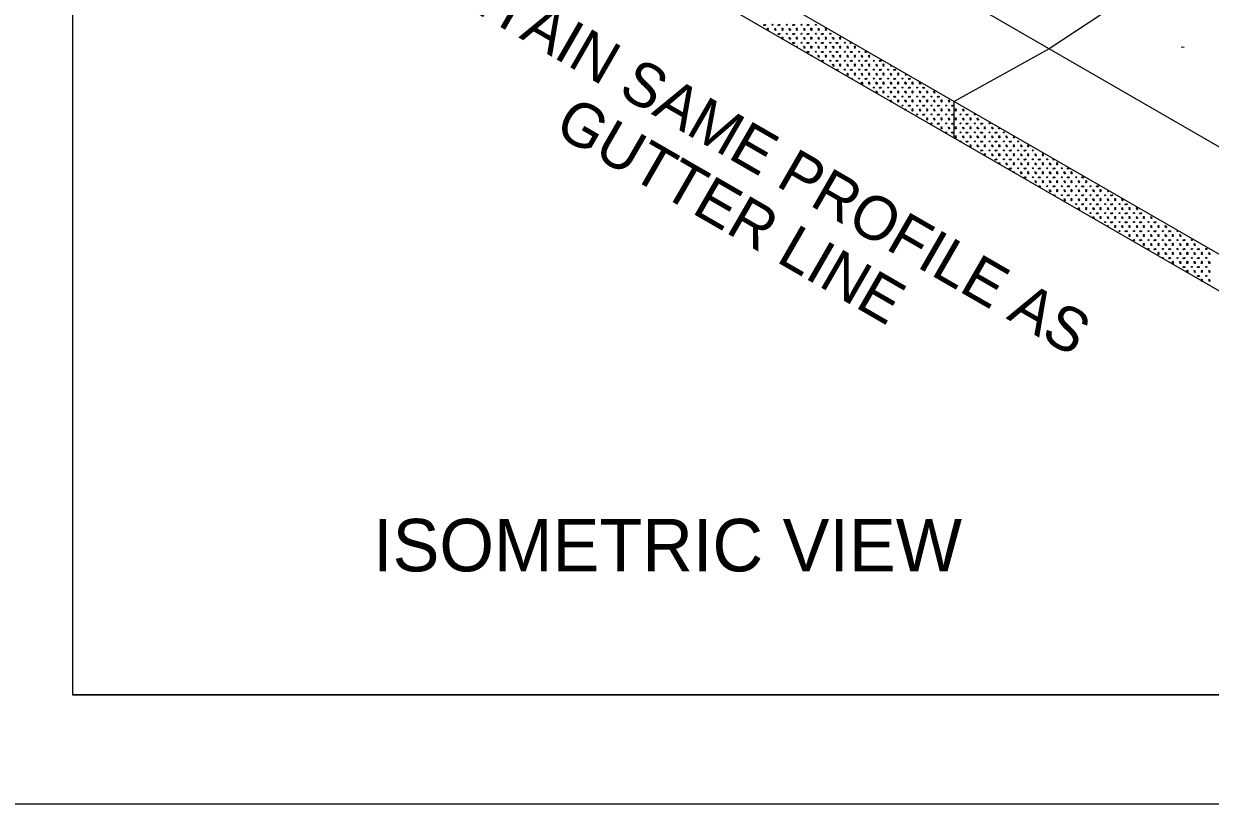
# Model space of a CAD drawing. Extents: x 997.6 to 1036.8, y 998.9 to 1022.8.
# Drawn here: x 1006.78 to 1012.2, y 1000 to 1003.57 of the extents above; entities that cross this region are included whole.
import ezdxf

# ---------------------------------------------------------------- set-up
doc = ezdxf.new("R2010")
doc.units = 0
for name, color, linetype in [('Level 1', 7, 'Continuous'), ('Level 10', 7, 'Continuous'), ('Level 11', 7, 'Continuous'), ('Level 14', 7, 'Continuous'), ('Level 2', 7, 'Continuous')]:
    doc.layers.add(name, color=color, linetype=linetype)

msp = doc.modelspace()

# ---------------------------------------------------------------- linework, layer by layer
at = {"layer": 'Level 1'}
for p, q in [((1014.2788, 1005.3085), (1011.4642, 1003.4549)), ((1014.8178, 1001.5187), (1008.4331, 1005.2049)), ((1014.3848, 1001.2769), (1008, 1004.9631)), ((1014.3848, 1001.1103), (1008, 1004.7965)), ((1011.4642, 1003.4549), (1011.0312, 1003.2131)), ((1012.0687, 1003.4639), (1012.0814, 1003.4614)), ((1011.0312, 1003.0465), (1011.0312, 1003.2131))]:
    msp.add_line(p, q, dxfattribs=at)
for centre in [(1010.1619, 1003.563), (1010.1664, 1003.5635), (1010.1793, 1003.5468), (1010.1793, 1003.541), (1010.2001, 1003.5641), (1010.2124, 1003.5456), (1010.2141, 1003.541), (1010.2281, 1003.563), (1010.2326, 1003.5635), (1010.2454, 1003.5468), (1010.2454, 1003.541), (1010.2662, 1003.5641), (1010.2785, 1003.5456), (1010.2802, 1003.541), (1010.2942, 1003.563), (1010.2987, 1003.5635), (1010.3116, 1003.5468), (1010.3116, 1003.541), (1010.3323, 1003.5641), (1010.3446, 1003.5456), (1010.3463, 1003.541), (1010.3603, 1003.563), (1010.3648, 1003.5635), (1010.3777, 1003.5468), (1010.3777, 1003.541), (1010.3984, 1003.5641), (1010.4107, 1003.5456), (1010.4124, 1003.541), (1010.4438, 1003.5468), (1010.4438, 1003.541), (1010.2281, 1003.522), (1010.2326, 1003.5225), (1010.2454, 1003.5058), (1010.2454, 1003.5), (1010.2662, 1003.5231), (1010.2785, 1003.5046), (1010.2802, 1003.5), (1010.2942, 1003.522), (1010.2942, 1003.481), (1010.2987, 1003.5225), (1010.2987, 1003.4815), (1010.3116, 1003.5058), (1010.3116, 1003.5), (1010.3323, 1003.5231), (1010.3323, 1003.4821), (1010.3446, 1003.5046), (1010.3463, 1003.5), (1010.3603, 1003.522), (1010.3603, 1003.481), (1010.3648, 1003.5225), (1010.3648, 1003.4815), (1010.3777, 1003.5058), (1010.3777, 1003.5), (1010.3984, 1003.5231), (1010.3984, 1003.4821), (1010.4107, 1003.5046), (1010.4124, 1003.5), (1010.4264, 1003.522), (1010.4264, 1003.481), (1010.4309, 1003.5225), (1010.4309, 1003.4815), (1010.4438, 1003.5058), (1010.4438, 1003.5), (1010.4645, 1003.5231), (1010.4645, 1003.4821), (1010.4768, 1003.5046), (1010.4785, 1003.5), (1010.4925, 1003.481), (1010.497, 1003.4815), (1010.5099, 1003.5058), (1010.5099, 1003.5), (1010.5306, 1003.4821), (1010.5586, 1003.481), (1010.3116, 1003.4648), (1010.3446, 1003.4636), (1010.3463, 1003.459), (1010.3603, 1003.44), (1010.3648, 1003.4405), (1010.3777, 1003.4648), (1010.3777, 1003.459), (1010.3777, 1003.4238), (1010.3984, 1003.4411), (1010.4107, 1003.4636), (1010.4107, 1003.4226), (1010.4124, 1003.459), (1010.4264, 1003.44), (1010.4309, 1003.4405), (1010.4438, 1003.4648), (1010.4438, 1003.459), (1010.4438, 1003.4238), (1010.4645, 1003.4411), (1010.4768, 1003.4636), (1010.4768, 1003.4226), (1010.4785, 1003.459), (1010.4925, 1003.44), (1010.497, 1003.4405), (1010.5099, 1003.4648), (1010.5099, 1003.459), (1010.5099, 1003.4238), (1010.5306, 1003.4411), (1010.5429, 1003.4636), (1010.5429, 1003.4226), (1010.5446, 1003.459), (1010.5586, 1003.44), (1010.5631, 1003.4405), (1010.576, 1003.4648), (1010.576, 1003.459), (1010.576, 1003.4238), (1010.5967, 1003.4411), (1010.6091, 1003.4226), (1010.6247, 1003.44), (1010.6292, 1003.4405), (1010.6421, 1003.4238), (1010.4124, 1003.418), (1010.4264, 1003.399), (1010.4309, 1003.3995), (1010.4438, 1003.418), (1010.4645, 1003.4001), (1010.4768, 1003.3816), (1010.4785, 1003.418), (1010.4785, 1003.377), (1010.4925, 1003.399), (1010.497, 1003.3995), (1010.5099, 1003.418), (1010.5099, 1003.3828), (1010.5099, 1003.377), (1010.5306, 1003.4001), (1010.5429, 1003.3816), (1010.5446, 1003.418), (1010.5446, 1003.377), (1010.5586, 1003.399), (1010.5631, 1003.3995), (1010.576, 1003.418), (1010.576, 1003.3828), (1010.576, 1003.377), (1010.5967, 1003.4001), (1010.6091, 1003.3816), (1010.6107, 1003.418), (1010.6107, 1003.377), (1010.6247, 1003.399), (1010.6292, 1003.3995), (1010.6421, 1003.418), (1010.6421, 1003.3828), (1010.6421, 1003.377), (1010.6628, 1003.4001), (1010.6752, 1003.3816), (1010.6768, 1003.377), (1010.6908, 1003.399), (1010.6953, 1003.3995), (1010.7082, 1003.3828), (1010.7082, 1003.377), (1010.7429, 1003.377), (1010.4925, 1003.358), (1010.497, 1003.3585), (1010.5306, 1003.3591), (1010.5429, 1003.3406), (1010.5446, 1003.336), (1010.5586, 1003.358), (1010.5631, 1003.3585), (1010.5631, 1003.3175), (1010.576, 1003.3418), (1010.576, 1003.336), (1010.5967, 1003.3591), (1010.5967, 1003.3181), (1010.6091, 1003.3406), (1010.6107, 1003.336), (1010.6247, 1003.358), (1010.6247, 1003.317), (1010.6292, 1003.3585), (1010.6292, 1003.3175), (1010.6421, 1003.3418), (1010.6421, 1003.336), (1010.6628, 1003.3591), (1010.6628, 1003.3181), (1010.6752, 1003.3406), (1010.6768, 1003.336), (1010.6908, 1003.358), (1010.6908, 1003.317), (1010.6953, 1003.3585), (1010.6953, 1003.3175), (1010.7082, 1003.3418), (1010.7082, 1003.336), (1010.7289, 1003.3591), (1010.7289, 1003.3181), (1010.7413, 1003.3406), (1010.7429, 1003.336), (1010.7569, 1003.358), (1010.7569, 1003.317), (1010.7614, 1003.3585), (1010.7614, 1003.3175), (1010.7743, 1003.3418), (1010.7743, 1003.336), (1010.7951, 1003.3181), (1010.8091, 1003.336), (1010.8231, 1003.317), (1010.8276, 1003.3175), (1010.6091, 1003.2996), (1010.6107, 1003.295), (1010.6421, 1003.3008), (1010.6421, 1003.295), (1010.6628, 1003.2771), (1010.6752, 1003.2996), (1010.6752, 1003.2586), (1010.6768, 1003.295), (1010.6908, 1003.276), (1010.6953, 1003.2765), (1010.7082, 1003.3008), (1010.7082, 1003.295), (1010.7082, 1003.2598), (1010.7289, 1003.2771), (1010.7413, 1003.2996), (1010.7413, 1003.2586), (1010.7429, 1003.295), (1010.7569, 1003.276), (1010.7614, 1003.2765), (1010.7743, 1003.3008), (1010.7743, 1003.295), (1010.7743, 1003.2598), (1010.7951, 1003.2771), (1010.8074, 1003.2996), (1010.8074, 1003.2586), (1010.8091, 1003.295), (1010.8231, 1003.276), (1010.8276, 1003.2765), (1010.8404, 1003.3008), (1010.8404, 1003.295), (1010.8404, 1003.2598), (1010.8612, 1003.2771), (1010.8735, 1003.2996), (1010.8735, 1003.2586), (1010.8752, 1003.295), (1010.8892, 1003.276), (1010.8937, 1003.2765), (1010.9066, 1003.2598), (1010.9396, 1003.2586), (1010.6768, 1003.254), (1010.7082, 1003.254), (1010.7289, 1003.2361), (1010.7413, 1003.2176), (1010.7429, 1003.254), (1010.7429, 1003.213), (1010.7569, 1003.235), (1010.7614, 1003.2355), (1010.7743, 1003.254), (1010.7743, 1003.2188), (1010.7743, 1003.213), (1010.7951, 1003.2361), (1010.8074, 1003.2176), (1010.8091, 1003.254), (1010.8091, 1003.213), (1010.8231, 1003.235), (1010.8276, 1003.2355), (1010.8404, 1003.254), (1010.8404, 1003.2188), (1010.8404, 1003.213), (1010.8612, 1003.2361), (1010.8735, 1003.2176), (1010.8752, 1003.254), (1010.8752, 1003.213), (1010.8892, 1003.235), (1010.8937, 1003.2355), (1010.9066, 1003.254), (1010.9066, 1003.2188), (1010.9066, 1003.213), (1010.9273, 1003.2361), (1010.9396, 1003.2176), (1010.9413, 1003.254), (1010.9413, 1003.213), (1010.9553, 1003.235), (1010.9598, 1003.2355), (1010.9727, 1003.2188), (1010.9727, 1003.213), (1011.0057, 1003.2176), (1011.0074, 1003.213), (1010.7951, 1003.1951), (1010.8074, 1003.1766), (1010.8231, 1003.194), (1010.8276, 1003.1945), (1010.8404, 1003.1778), (1010.8404, 1003.172), (1010.8612, 1003.1951), (1010.8612, 1003.1541), (1010.8735, 1003.1766), (1010.8752, 1003.172), (1010.8892, 1003.194), (1010.8892, 1003.153), (1010.8937, 1003.1945), (1010.8937, 1003.1535), (1010.9066, 1003.1778), (1010.9066, 1003.172), (1010.9273, 1003.1951), (1010.9273, 1003.1541), (1010.9396, 1003.1766), (1010.9413, 1003.172), (1010.9553, 1003.194), (1010.9553, 1003.153), (1010.9598, 1003.1945), (1010.9598, 1003.1535), (1010.9727, 1003.1778), (1010.9727, 1003.172), (1010.9934, 1003.1951), (1010.9934, 1003.1541), (1011.0057, 1003.1766), (1011.0074, 1003.172), (1011.0214, 1003.194), (1011.0214, 1003.153), (1011.0259, 1003.1945), (1011.0259, 1003.1535), (1011.0388, 1003.1778), (1011.0388, 1003.172), (1011.0595, 1003.1541), (1011.0718, 1003.1766), (1011.0735, 1003.172), (1011.0875, 1003.153), (1011.092, 1003.1535), (1011.1256, 1003.1541), (1010.9066, 1003.1368), (1010.9066, 1003.131), (1010.9273, 1003.1131), (1010.9396, 1003.1356), (1010.9413, 1003.131), (1010.9553, 1003.112), (1010.9598, 1003.1125), (1010.9727, 1003.1368), (1010.9727, 1003.131), (1010.9727, 1003.0958), (1010.9934, 1003.1131), (1011.0057, 1003.1356), (1011.0074, 1003.131), (1011.0214, 1003.112), (1011.0259, 1003.1125), (1011.0388, 1003.1368), (1011.0388, 1003.131), (1011.0388, 1003.0958), (1011.0595, 1003.1131), (1011.0718, 1003.1356), (1011.0735, 1003.131), (1011.0875, 1003.112), (1011.092, 1003.1125), (1011.1049, 1003.1368), (1011.1049, 1003.131), (1011.1049, 1003.0958), (1011.1256, 1003.1131), (1011.1379, 1003.1356), (1011.1396, 1003.131), (1011.1536, 1003.112), (1011.1581, 1003.1125), (1011.171, 1003.0958), (1011.1917, 1003.1131), (1010.9727, 1003.09), (1010.9934, 1003.0721), (1011.0057, 1003.0946), (1011.0074, 1003.09), (1011.0214, 1003.071), (1011.0259, 1003.0715), (1011.0388, 1003.09), (1011.0388, 1003.0548), (1011.0388, 1003.049), (1011.0595, 1003.0721), (1011.0718, 1003.0946), (1011.0718, 1003.0536), (1011.0735, 1003.09), (1011.0735, 1003.049), (1011.0875, 1003.071), (1011.092, 1003.0715), (1011.1049, 1003.09), (1011.1049, 1003.0548), (1011.1049, 1003.049), (1011.1256, 1003.0721), (1011.1379, 1003.0946), (1011.1379, 1003.0536), (1011.1396, 1003.09), (1011.1396, 1003.049), (1011.1536, 1003.071), (1011.1581, 1003.0715), (1011.171, 1003.09), (1011.171, 1003.0548), (1011.171, 1003.049), (1011.1917, 1003.0721), (1011.2041, 1003.0946), (1011.2041, 1003.0536), (1011.2057, 1003.09), (1011.2057, 1003.049), (1011.2197, 1003.071), (1011.2242, 1003.0715), (1011.2371, 1003.09), (1011.2371, 1003.0548), (1011.2371, 1003.049), (1011.2578, 1003.0721), (1011.2702, 1003.0536), (1011.2718, 1003.049), (1011.3032, 1003.049), (1011.0595, 1003.0311), (1011.0875, 1003.03), (1011.092, 1003.0305), (1011.1049, 1003.0138), (1011.1049, 1003.008), (1011.1256, 1003.0311), (1011.1379, 1003.0126), (1011.1396, 1003.008), (1011.1536, 1003.03), (1011.1536, 1002.989), (1011.1581, 1003.0305), (1011.1581, 1002.9895), (1011.171, 1003.0138), (1011.171, 1003.008), (1011.1917, 1003.0311), (1011.1917, 1002.9901), (1011.2041, 1003.0126), (1011.2057, 1003.008), (1011.2197, 1003.03), (1011.2197, 1002.989), (1011.2242, 1003.0305), (1011.2242, 1002.9895), (1011.2371, 1003.0138), (1011.2371, 1003.008), (1011.2578, 1003.0311), (1011.2578, 1002.9901), (1011.2702, 1003.0126), (1011.2718, 1003.008), (1011.2858, 1003.03), (1011.2858, 1002.989), (1011.2903, 1003.0305), (1011.2903, 1002.9895), (1011.3032, 1003.0138), (1011.3032, 1003.008), (1011.3239, 1003.0311), (1011.3239, 1002.9901), (1011.3363, 1003.0126), (1011.3379, 1003.008), (1011.3519, 1002.989), (1011.3564, 1002.9895), (1011.3693, 1003.0138), (1011.3693, 1003.008), (1011.3901, 1002.9901), (1011.171, 1002.9728), (1011.171, 1002.967), (1011.2041, 1002.9716), (1011.2057, 1002.967), (1011.2197, 1002.948), (1011.2242, 1002.9485), (1011.2371, 1002.9728), (1011.2371, 1002.967), (1011.2578, 1002.9491), (1011.2702, 1002.9716), (1011.2718, 1002.967), (1011.2858, 1002.948), (1011.2903, 1002.9485), (1011.3032, 1002.9728), (1011.3032, 1002.967), (1011.3239, 1002.9491), (1011.3363, 1002.9716), (1011.3379, 1002.967), (1011.3519, 1002.948), (1011.3564, 1002.9485), (1011.3693, 1002.9728), (1011.3693, 1002.967), (1011.3901, 1002.9491), (1011.4024, 1002.9716), (1011.4041, 1002.967), (1011.4181, 1002.948), (1011.4226, 1002.9485), (1011.4354, 1002.9728), (1011.4354, 1002.967), (1011.4562, 1002.9491), (1011.4842, 1002.948), (1011.2371, 1002.9318), (1011.2702, 1002.9306), (1011.2718, 1002.926), (1011.2858, 1002.907), (1011.2903, 1002.9075), (1011.3032, 1002.9318), (1011.3032, 1002.926), (1011.3032, 1002.8908), (1011.3239, 1002.9081), (1011.3363, 1002.9306), (1011.3363, 1002.8896), (1011.3379, 1002.926), (1011.3379, 1002.885), (1011.3519, 1002.907), (1011.3564, 1002.9075), (1011.3693, 1002.9318), (1011.3693, 1002.926), (1011.3693, 1002.8908), (1011.3693, 1002.885), (1011.3901, 1002.9081), (1011.4024, 1002.9306), (1011.4024, 1002.8896), (1011.4041, 1002.926), (1011.4041, 1002.885), (1011.4181, 1002.907), (1011.4226, 1002.9075), (1011.4354, 1002.9318), (1011.4354, 1002.926), (1011.4354, 1002.8908), (1011.4354, 1002.885), (1011.4562, 1002.9081), (1011.4685, 1002.9306), (1011.4685, 1002.8896), (1011.4702, 1002.926), (1011.4702, 1002.885), (1011.4842, 1002.907), (1011.4887, 1002.9075), (1011.5016, 1002.9318), (1011.5016, 1002.926), (1011.5016, 1002.8908), (1011.5016, 1002.885), (1011.5223, 1002.9081), (1011.5346, 1002.8896), (1011.5363, 1002.885), (1011.5503, 1002.907), (1011.5548, 1002.9075), (1011.5677, 1002.8908), (1011.5677, 1002.885), (1011.3519, 1002.866), (1011.3564, 1002.8665), (1011.3901, 1002.8671), (1011.4024, 1002.8486), (1011.4041, 1002.844), (1011.4181, 1002.866), (1011.4181, 1002.825), (1011.4226, 1002.8665), (1011.4226, 1002.8255), (1011.4354, 1002.8498), (1011.4354, 1002.844), (1011.4562, 1002.8671), (1011.4562, 1002.8261), (1011.4685, 1002.8486), (1011.4702, 1002.844), (1011.4842, 1002.866), (1011.4842, 1002.825), (1011.4887, 1002.8665), (1011.4887, 1002.8255), (1011.5016, 1002.8498), (1011.5016, 1002.844), (1011.5223, 1002.8671), (1011.5223, 1002.8261), (1011.5346, 1002.8486), (1011.5363, 1002.844), (1011.5503, 1002.866), (1011.5503, 1002.825), (1011.5548, 1002.8665), (1011.5548, 1002.8255), (1011.5677, 1002.8498), (1011.5677, 1002.844), (1011.5884, 1002.8671), (1011.5884, 1002.8261), (1011.6007, 1002.8486), (1011.6024, 1002.844), (1011.6164, 1002.866), (1011.6164, 1002.825), (1011.6209, 1002.8665), (1011.6209, 1002.8255), (1011.6338, 1002.8498), (1011.6338, 1002.844), (1011.6545, 1002.8261), (1011.6825, 1002.825), (1011.687, 1002.8255), (1011.4685, 1002.8076), (1011.4702, 1002.803), (1011.4887, 1002.7845), (1011.5016, 1002.8088), (1011.5016, 1002.803), (1011.5223, 1002.7851), (1011.5346, 1002.8076), (1011.5363, 1002.803), (1011.5503, 1002.784), (1011.5548, 1002.7845), (1011.5677, 1002.8088), (1011.5677, 1002.803), (1011.5884, 1002.7851), (1011.6007, 1002.8076), (1011.6024, 1002.803), (1011.6164, 1002.784), (1011.6209, 1002.7845), (1011.6338, 1002.8088), (1011.6338, 1002.803), (1011.6545, 1002.7851), (1011.6668, 1002.8076), (1011.6685, 1002.803), (1011.6825, 1002.784), (1011.687, 1002.7845), (1011.6999, 1002.8088), (1011.6999, 1002.803), (1011.7206, 1002.7851), (1011.7346, 1002.803), (1011.7486, 1002.784), (1011.7531, 1002.7845), (1011.5346, 1002.7666), (1011.5363, 1002.762), (1011.5677, 1002.7678), (1011.5677, 1002.762), (1011.5884, 1002.7441), (1011.6007, 1002.7666), (1011.6007, 1002.7256), (1011.6024, 1002.762), (1011.6024, 1002.721), (1011.6164, 1002.743), (1011.6209, 1002.7435), (1011.6338, 1002.7678), (1011.6338, 1002.762), (1011.6338, 1002.7268), (1011.6338, 1002.721), (1011.6545, 1002.7441), (1011.6668, 1002.7666), (1011.6668, 1002.7256), (1011.6685, 1002.762), (1011.6685, 1002.721), (1011.6825, 1002.743), (1011.687, 1002.7435), (1011.6999, 1002.7678), (1011.6999, 1002.762), (1011.6999, 1002.7268), (1011.6999, 1002.721), (1011.7206, 1002.7441), (1011.7329, 1002.7666), (1011.7329, 1002.7256), (1011.7346, 1002.762), (1011.7346, 1002.721), (1011.7486, 1002.743), (1011.7531, 1002.7435), (1011.766, 1002.7678), (1011.766, 1002.762), (1011.766, 1002.7268), (1011.766, 1002.721), (1011.7867, 1002.7441), (1011.7991, 1002.7666), (1011.7991, 1002.7256), (1011.8007, 1002.762), (1011.8007, 1002.721), (1011.8147, 1002.743), (1011.8192, 1002.7435), (1011.8321, 1002.7268), (1011.8321, 1002.721), (1011.8652, 1002.7256), (1011.8668, 1002.721), (1011.6545, 1002.7031), (1011.6668, 1002.6846), (1011.6685, 1002.68), (1011.6825, 1002.702), (1011.687, 1002.7025), (1011.6999, 1002.6858), (1011.6999, 1002.68), (1011.7206, 1002.7031), (1011.7206, 1002.6621), (1011.7329, 1002.6846), (1011.7346, 1002.68), (1011.7486, 1002.702), (1011.7531, 1002.7025), (1011.7531, 1002.6615), (1011.766, 1002.6858), (1011.766, 1002.68), (1011.7867, 1002.7031), (1011.7867, 1002.6621), (1011.7991, 1002.6846), (1011.8007, 1002.68), (1011.8147, 1002.702), (1011.8192, 1002.7025), (1011.8192, 1002.6615), (1011.8321, 1002.6858), (1011.8321, 1002.68), (1011.8528, 1002.7031), (1011.8528, 1002.6621), (1011.8652, 1002.6846), (1011.8668, 1002.68), (1011.8808, 1002.702), (1011.8853, 1002.7025), (1011.8853, 1002.6615), (1011.8982, 1002.6858), (1011.8982, 1002.68), (1011.9189, 1002.6621), (1011.9313, 1002.6846), (1011.9329, 1002.68), (1011.9514, 1002.6615), (1011.7329, 1002.6436), (1011.7486, 1002.661), (1011.766, 1002.6448), (1011.766, 1002.639), (1011.7867, 1002.6211), (1011.7991, 1002.6436), (1011.8007, 1002.639), (1011.8147, 1002.661), (1011.8147, 1002.62), (1011.8192, 1002.6205), (1011.8321, 1002.6448), (1011.8321, 1002.639), (1011.8528, 1002.6211), (1011.8652, 1002.6436), (1011.8668, 1002.639), (1011.8808, 1002.661), (1011.8808, 1002.62), (1011.8853, 1002.6205), (1011.8982, 1002.6448), (1011.8982, 1002.639), (1011.9189, 1002.6211), (1011.9313, 1002.6436), (1011.9329, 1002.639), (1011.9469, 1002.661), (1011.9469, 1002.62), (1011.9514, 1002.6205), (1011.9643, 1002.6448), (1011.9643, 1002.639), (1011.9851, 1002.6211), (1011.9974, 1002.6436), (1011.9991, 1002.639), (1012.0131, 1002.62), (1012.0176, 1002.6205), (1012.0512, 1002.6211), (1011.8321, 1002.6038), (1011.8321, 1002.598), (1011.8528, 1002.5801), (1011.8652, 1002.6026), (1011.8668, 1002.598), (1011.8808, 1002.579), (1011.8853, 1002.5795), (1011.8982, 1002.6038), (1011.8982, 1002.598), (1011.8982, 1002.5628), (1011.8982, 1002.557), (1011.9189, 1002.5801), (1011.9313, 1002.6026), (1011.9313, 1002.5616), (1011.9329, 1002.598), (1011.9329, 1002.557), (1011.9469, 1002.579), (1011.9514, 1002.5795), (1011.9643, 1002.6038), (1011.9643, 1002.598), (1011.9643, 1002.5628), (1011.9643, 1002.557), (1011.9851, 1002.5801), (1011.9974, 1002.6026), (1011.9974, 1002.5616), (1011.9991, 1002.598), (1011.9991, 1002.557), (1012.0131, 1002.579), (1012.0176, 1002.5795), (1012.0304, 1002.6038), (1012.0304, 1002.598), (1012.0304, 1002.5628), (1012.0304, 1002.557), (1012.0512, 1002.5801), (1012.0635, 1002.6026), (1012.0635, 1002.5616), (1012.0652, 1002.598), (1012.0652, 1002.557), (1012.0792, 1002.579), (1012.0837, 1002.5795), (1012.0966, 1002.5628), (1012.0966, 1002.557), (1012.1173, 1002.5801), (1012.1296, 1002.5616), (1012.1313, 1002.557), (1011.9189, 1002.5391), (1011.9469, 1002.538), (1011.9514, 1002.5385), (1011.9643, 1002.5218), (1011.9643, 1002.516), (1011.9851, 1002.5391), (1011.9974, 1002.5206), (1011.9991, 1002.516), (1012.0131, 1002.538), (1012.0176, 1002.5385), (1012.0304, 1002.5218), (1012.0304, 1002.516), (1012.0512, 1002.5391), (1012.0635, 1002.5206), (1012.0652, 1002.516), (1012.0792, 1002.538), (1012.0837, 1002.5385), (1012.0966, 1002.5218), (1012.0966, 1002.516), (1012.1173, 1002.5391), (1012.1296, 1002.5206), (1012.1313, 1002.516), (1012.1453, 1002.538), (1012.1498, 1002.5385), (1012.1627, 1002.5218), (1012.1627, 1002.516), (1012.1834, 1002.5391), (1012.1957, 1002.5206), (1012.1974, 1002.516), (1011.9851, 1002.4981), (1012.0131, 1002.497), (1012.0176, 1002.4975), (1012.0304, 1002.4808), (1012.0304, 1002.475), (1012.0512, 1002.4981), (1012.0635, 1002.4796), (1012.0652, 1002.475), (1012.0792, 1002.497), (1012.0792, 1002.456), (1012.0837, 1002.4975), (1012.0837, 1002.4565), (1012.0966, 1002.4808), (1012.0966, 1002.475), (1012.1173, 1002.4981), (1012.1173, 1002.4571), (1012.1296, 1002.4796), (1012.1313, 1002.475), (1012.1453, 1002.497), (1012.1453, 1002.456), (1012.1498, 1002.4975), (1012.1498, 1002.4565), (1012.1627, 1002.4808), (1012.1627, 1002.475), (1012.1834, 1002.4981), (1012.1834, 1002.4571), (1012.1957, 1002.4796), (1012.1974, 1002.475), (1012.0966, 1002.4398), (1012.0966, 1002.434), (1012.1296, 1002.4386), (1012.1313, 1002.434), (1012.1453, 1002.415), (1012.1498, 1002.4155), (1012.1627, 1002.4398), (1012.1627, 1002.434), (1012.1627, 1002.3988), (1012.1627, 1002.393), (1012.1834, 1002.4161), (1012.1957, 1002.4386), (1012.1957, 1002.3976), (1012.1974, 1002.434), (1012.1974, 1002.393)]:
    msp.add_circle(centre, 0.00226, dxfattribs=at)
at = {"layer": 'Level 10'}
for p in [(1007, 1021.5), (1035.5, 1000.5)]:
    msp.add_line(p, (1007, 1000.5), dxfattribs=at)
at = {"layer": 'Level 11'}
msp.add_lwpolyline([(1007, 1000.5), (1035.5, 1000.5), (1035.5, 1021.5), (1007, 1021.5)], close=True, dxfattribs=at)
at = {"layer": 'Level 14'}
msp.add_line((1036, 1000), (1000, 1000), dxfattribs=at)

# ---------------------------------------------------------------- texts
at = {"layer": 'Level 1'}
msp.add_text('ISOMETRIC VIEW', height=0.24, dxfattribs=at).set_placement((1008.3742, 1001.0649))
at = {"layer": 'Level 2'}
for s, p in [('MAINTAIN SAME PROFILE AS', (1008.317, 1003.9223)), ('GUTTER LINE', (1009.1945, 1003.0701))]:
    msp.add_text(s, height=0.2, rotation=330.0362, dxfattribs=at).set_placement(p)

doc.saveas('drawing.dxf')
